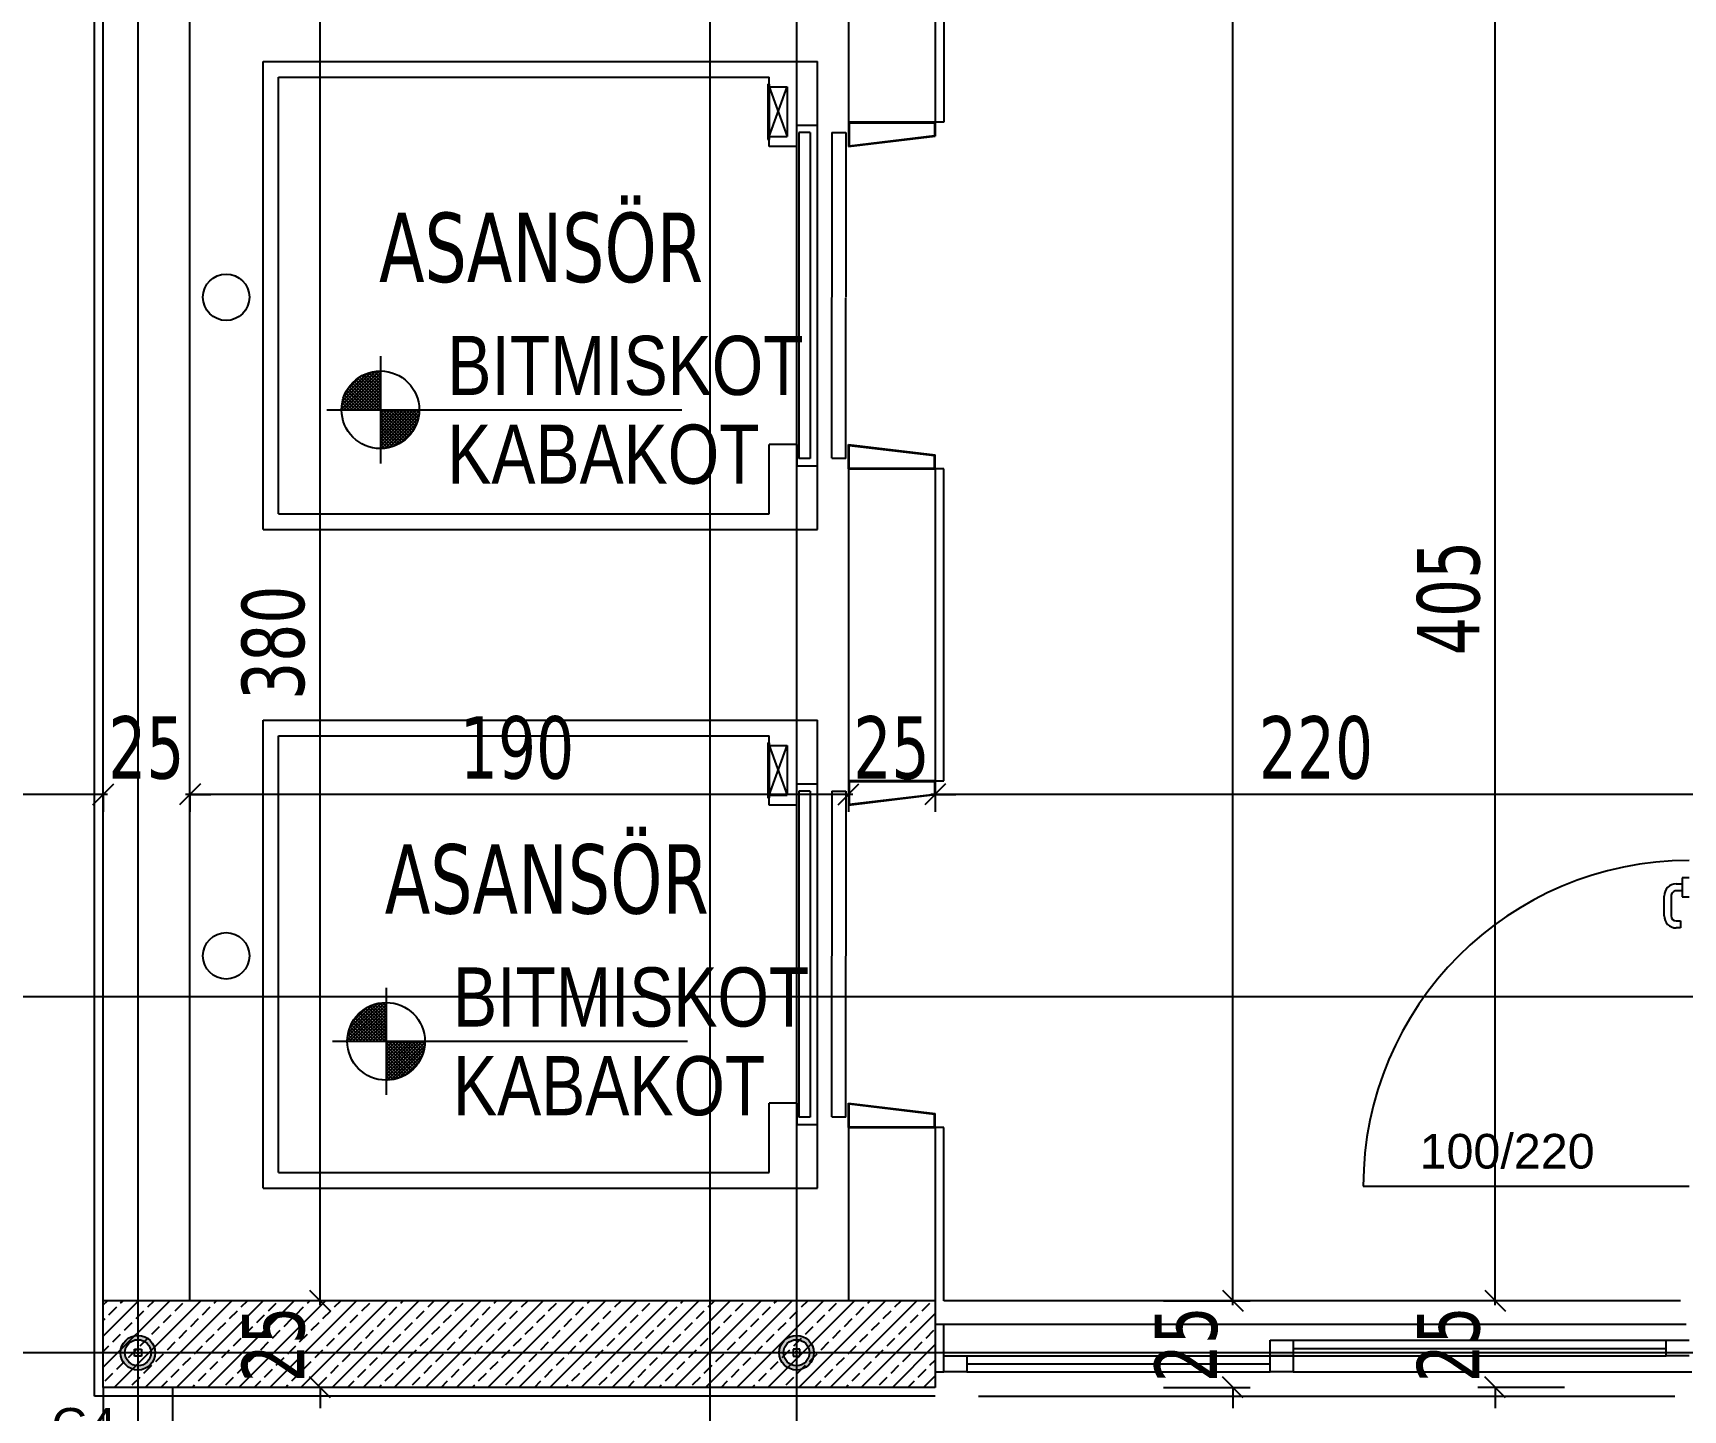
# Model space of a CAD drawing. Header units: millimetres. Extents: x 43168.9 to 43194.6, y -25545.1 to -25543.4.
# Drawn here: x 43171.9588 to 43172.054, y -25544.5522 to -25544.4728 of the extents above; entities that cross this region are included whole.
import ezdxf
from ezdxf.enums import TextEntityAlignment as Align

# ---------------------------------------------------------------- set-up
doc = ezdxf.new("R2010")
doc.units = ezdxf.units.MM
doc.header["$LTSCALE"] = 200
doc.linetypes.add('DASHDOT', pattern=[1, 0.5, -0.25, 0, -0.25])
doc.linetypes.add('DASHDOT2', pattern=[0.5, 0.25, -0.125, 0, -0.125])
for name, color, linetype in [('aks_sgh', 5, 'DASHDOT2'), ('cam_sgh', 1, 'Continuous'), ('dograma_sgh', 43, 'Continuous'), ('duv_sgh', 4, 'Continuous'), ('gor-4_sgh', 17, 'Continuous'), ('kesitcizgisi_sgh', 22, 'Continuous'), ('kolon-b.a_sgh', 6, 'Continuous'), ('merdi_sgh', 3, 'Continuous'), ('olcuic_sgh', 183, 'Continuous'), ('poz_sgh', 12, 'Continuous'), ('siva_sgh', 145, 'Continuous'), ('tarama-betonarme_sgh', 223, 'Continuous'), ('vaziyet-01_sgh', 33, 'Continuous'), ('yazi-merdi_sgh', 9, 'Continuous')]:
    doc.layers.add(name, color=color, linetype=linetype)
doc.styles.add('1-200', font='arial.ttf', dxfattribs={"height": 60})
doc.styles.add('dim', font='VERDANA.TTF', dxfattribs={"width": 0.7})
doc.styles.add('text2', font='arial.ttf')

msp = doc.modelspace()

# ---------------------------------------------------------------- hatches: boundary and pattern name
h = msp.add_hatch(color=256)
edge = h.paths.add_edge_path()
edge.add_arc((43171.964879, -25544.548919), 0.001, 0, 360)
edge = h.paths.add_edge_path(flags=16)
edge.add_arc((43171.964879, -25544.548919), 0.00075, 0, 360)
h = msp.add_hatch(color=256)
edge = h.paths.add_edge_path()
edge.add_arc((43172.002879, -25544.548919), 0.001, 0, 360)
edge = h.paths.add_edge_path(flags=16)
edge.add_arc((43172.002879, -25544.548919), 0.00075, 0, 360)

# ---------------------------------------------------------------- linework, layer by layer
at = {"color": 0}
for p, q in [((43171.978869, -25544.491417), (43171.978869, -25544.497604)), ((43171.975776, -25544.494511), (43171.996256, -25544.494511)), ((43171.979198, -25544.527859), (43171.979198, -25544.534045)), ((43171.976104, -25544.530952), (43171.996584, -25544.530952))]:
    msp.add_line(p, q, dxfattribs=at)
for p, q in [((43171.976634, -25544.494447), (43171.978807, -25544.492274)), ((43171.97665, -25544.494239), (43171.978599, -25544.49229)), ((43171.976696, -25544.494002), (43171.978371, -25544.492327)), ((43171.976762, -25544.494511), (43171.978869, -25544.492403)), ((43171.976774, -25544.493732), (43171.978098, -25544.492408)), ((43171.976948, -25544.493366), (43171.977724, -25544.492591)), ((43171.976953, -25544.494511), (43171.978869, -25544.492595)), ((43171.978869, -25544.493818), (43171.977674, -25544.492623)), ((43171.978869, -25544.493626), (43171.977791, -25544.492548)), ((43171.978869, -25544.493435), (43171.977922, -25544.492488)), ((43171.978869, -25544.493243), (43171.978054, -25544.492428)), ((43171.978869, -25544.493052), (43171.978196, -25544.492378)), ((43171.978869, -25544.49286), (43171.978344, -25544.492335)), ((43171.978869, -25544.492669), (43171.978505, -25544.492305)), ((43171.978869, -25544.492477), (43171.978672, -25544.49228)), ((43171.978869, -25544.492285), (43171.978855, -25544.492271)), ((43171.977837, -25544.494511), (43171.97686, -25544.493533)), ((43171.978029, -25544.494511), (43171.976924, -25544.493406)), ((43171.978221, -25544.494511), (43171.976997, -25544.493287)), ((43171.978412, -25544.494511), (43171.977076, -25544.493174)), ((43171.977145, -25544.494511), (43171.978869, -25544.492786)), ((43171.978604, -25544.494511), (43171.977162, -25544.493069)), ((43171.978795, -25544.494511), (43171.977249, -25544.492965)), ((43171.977336, -25544.494511), (43171.978869, -25544.492978)), ((43171.978869, -25544.494393), (43171.977349, -25544.492873)), ((43171.978869, -25544.494201), (43171.97745, -25544.492782)), ((43171.977528, -25544.494511), (43171.978869, -25544.49317)), ((43171.978869, -25544.49401), (43171.977559, -25544.492699)), ((43171.97772, -25544.494511), (43171.978869, -25544.493361)), ((43171.977911, -25544.494511), (43171.978869, -25544.493553)), ((43171.976688, -25544.494511), (43171.976633, -25544.494456)), ((43171.97688, -25544.494511), (43171.976647, -25544.494278)), ((43171.977071, -25544.494511), (43171.97667, -25544.494109)), ((43171.977263, -25544.494511), (43171.976707, -25544.493955)), ((43171.977454, -25544.494511), (43171.976744, -25544.493801)), ((43171.977646, -25544.494511), (43171.976802, -25544.493667)), ((43171.978103, -25544.494511), (43171.978869, -25544.493744)), ((43171.978294, -25544.494511), (43171.978869, -25544.493936)), ((43171.978486, -25544.494511), (43171.978869, -25544.494127)), ((43171.978677, -25544.494511), (43171.978869, -25544.494319)), ((43171.978869, -25544.494702), (43171.979061, -25544.494511)), ((43171.978869, -25544.494894), (43171.979252, -25544.494511)), ((43171.978869, -25544.495085), (43171.979444, -25544.494511)), ((43171.978869, -25544.495277), (43171.979635, -25544.494511)), ((43171.978869, -25544.495469), (43171.979827, -25544.494511)), ((43171.978869, -25544.49566), (43171.980018, -25544.494511)), ((43171.978869, -25544.495852), (43171.98021, -25544.494511)), ((43171.978869, -25544.496043), (43171.980402, -25544.494511)), ((43171.978869, -25544.496235), (43171.980593, -25544.494511)), ((43171.978869, -25544.496426), (43171.980785, -25544.494511)), ((43171.978869, -25544.496618), (43171.980976, -25544.494511)), ((43171.980507, -25544.496031), (43171.978987, -25544.494511)), ((43171.980598, -25544.49593), (43171.979178, -25544.494511)), ((43171.98068, -25544.495821), (43171.97937, -25544.494511)), ((43171.980756, -25544.495705), (43171.979562, -25544.494511)), ((43171.980832, -25544.495589), (43171.979753, -25544.494511)), ((43171.980892, -25544.495457), (43171.979945, -25544.494511)), ((43171.980952, -25544.495326), (43171.980136, -25544.494511)), ((43171.981001, -25544.495184), (43171.980328, -25544.494511)), ((43171.981045, -25544.495036), (43171.98052, -25544.494511)), ((43171.981075, -25544.494874), (43171.980711, -25544.494511)), ((43171.981099, -25544.494707), (43171.980903, -25544.494511)), ((43171.981108, -25544.494525), (43171.981094, -25544.494511)), ((43171.980415, -25544.49613), (43171.978869, -25544.494584)), ((43171.98031, -25544.496217), (43171.978869, -25544.494776)), ((43171.980206, -25544.496304), (43171.978869, -25544.494967)), ((43171.980092, -25544.496382), (43171.978869, -25544.495159)), ((43171.979974, -25544.496456), (43171.978869, -25544.495351)), ((43171.978933, -25544.496746), (43171.981106, -25544.494573)), ((43171.97914, -25544.49673), (43171.98109, -25544.49478)), ((43171.979378, -25544.496684), (43171.981053, -25544.495009)), ((43171.979648, -25544.496605), (43171.980972, -25544.495282)), ((43171.979847, -25544.49652), (43171.978869, -25544.495542)), ((43171.979713, -25544.496577), (43171.978869, -25544.495734)), ((43171.979579, -25544.496635), (43171.978869, -25544.495925)), ((43171.979425, -25544.496673), (43171.978869, -25544.496117)), ((43171.97927, -25544.49671), (43171.978869, -25544.496309)), ((43171.980014, -25544.496431), (43171.980789, -25544.495656)), ((43171.979102, -25544.496733), (43171.978869, -25544.4965)), ((43171.978924, -25544.496746), (43171.978869, -25544.496692)), ((43171.976963, -25544.530888), (43171.979136, -25544.528715)), ((43171.976978, -25544.530681), (43171.978928, -25544.528731)), ((43171.977025, -25544.530443), (43171.978699, -25544.528768)), ((43171.979198, -25544.529493), (43171.978524, -25544.52882)), ((43171.979198, -25544.529302), (43171.978672, -25544.528776)), ((43171.979198, -25544.52911), (43171.978834, -25544.528746)), ((43171.979198, -25544.528918), (43171.979001, -25544.528722)), ((43171.979198, -25544.528727), (43171.979184, -25544.528713)), ((43171.97709, -25544.530952), (43171.979198, -25544.528845)), ((43171.977103, -25544.530173), (43171.978427, -25544.52885)), ((43171.977277, -25544.529808), (43171.978053, -25544.529032)), ((43171.977282, -25544.530952), (43171.979198, -25544.529036)), ((43171.978549, -25544.530952), (43171.977326, -25544.529729)), ((43171.978741, -25544.530952), (43171.977404, -25544.529616)), ((43171.977474, -25544.530952), (43171.979198, -25544.529228)), ((43171.978933, -25544.530952), (43171.977491, -25544.529511)), ((43171.979124, -25544.530952), (43171.977578, -25544.529406)), ((43171.977665, -25544.530952), (43171.979198, -25544.52942)), ((43171.979198, -25544.530834), (43171.977678, -25544.529314)), ((43171.979198, -25544.530643), (43171.977779, -25544.529224)), ((43171.977857, -25544.530952), (43171.979198, -25544.529611)), ((43171.979198, -25544.530451), (43171.977888, -25544.529141)), ((43171.979198, -25544.53026), (43171.978003, -25544.529065)), ((43171.979198, -25544.530068), (43171.978119, -25544.52899)), ((43171.979198, -25544.529876), (43171.978251, -25544.52893)), ((43171.979198, -25544.529685), (43171.978383, -25544.52887)), ((43171.977208, -25544.530952), (43171.976976, -25544.530719)), ((43171.9774, -25544.530952), (43171.976999, -25544.530551)), ((43171.977591, -25544.530952), (43171.977036, -25544.530397)), ((43171.977783, -25544.530952), (43171.977073, -25544.530242)), ((43171.977975, -25544.530952), (43171.977131, -25544.530108)), ((43171.978166, -25544.530952), (43171.977189, -25544.529975)), ((43171.978358, -25544.530952), (43171.977253, -25544.529847)), ((43171.978048, -25544.530952), (43171.979198, -25544.529803)), ((43171.97824, -25544.530952), (43171.979198, -25544.529994)), ((43171.978431, -25544.530952), (43171.979198, -25544.530186)), ((43171.978623, -25544.530952), (43171.979198, -25544.530377)), ((43171.978815, -25544.530952), (43171.979198, -25544.530569)), ((43171.977017, -25544.530952), (43171.976962, -25544.530897)), ((43171.979006, -25544.530952), (43171.979198, -25544.530761)), ((43171.979198, -25544.531144), (43171.979389, -25544.530952)), ((43171.979198, -25544.531335), (43171.979581, -25544.530952)), ((43171.979198, -25544.531527), (43171.979773, -25544.530952)), ((43171.979198, -25544.531718), (43171.979964, -25544.530952)), ((43171.979198, -25544.53191), (43171.980156, -25544.530952)), ((43171.979198, -25544.532102), (43171.980347, -25544.530952)), ((43171.979198, -25544.532293), (43171.980539, -25544.530952)), ((43171.979198, -25544.532485), (43171.98073, -25544.530952)), ((43171.979198, -25544.532676), (43171.980922, -25544.530952)), ((43171.979198, -25544.532868), (43171.981114, -25544.530952)), ((43171.979198, -25544.53306), (43171.981305, -25544.530952)), ((43171.980744, -25544.532572), (43171.979198, -25544.531026)), ((43171.980639, -25544.532659), (43171.979198, -25544.531217)), ((43171.980534, -25544.532746), (43171.979198, -25544.531409)), ((43171.980421, -25544.532824), (43171.979198, -25544.531601)), ((43171.979262, -25544.533187), (43171.981435, -25544.531014)), ((43171.980836, -25544.532472), (43171.979316, -25544.530952)), ((43171.979469, -25544.533171), (43171.981419, -25544.531222)), ((43171.980926, -25544.532371), (43171.979507, -25544.530952)), ((43171.981009, -25544.532262), (43171.979699, -25544.530952)), ((43171.979707, -25544.533125), (43171.981382, -25544.53145)), ((43171.981085, -25544.532147), (43171.97989, -25544.530952)), ((43171.98116, -25544.532031), (43171.980082, -25544.530952)), ((43171.98122, -25544.531899), (43171.980274, -25544.530952)), ((43171.98128, -25544.531767), (43171.980465, -25544.530952)), ((43171.98133, -25544.531626), (43171.980657, -25544.530952)), ((43171.981374, -25544.531478), (43171.980848, -25544.530952)), ((43171.981403, -25544.531316), (43171.98104, -25544.530952)), ((43171.981428, -25544.531149), (43171.981231, -25544.530952)), ((43171.981437, -25544.530966), (43171.981423, -25544.530952)), ((43171.980303, -25544.532897), (43171.979198, -25544.531792)), ((43171.980175, -25544.532961), (43171.979198, -25544.531984)), ((43171.980041, -25544.533019), (43171.979198, -25544.532175)), ((43171.979908, -25544.533077), (43171.979198, -25544.532367)), ((43171.979753, -25544.533114), (43171.979198, -25544.532558)), ((43171.979977, -25544.533047), (43171.9813, -25544.531723)), ((43171.980342, -25544.532873), (43171.981118, -25544.532097)), ((43171.979599, -25544.533151), (43171.979198, -25544.53275)), ((43171.979431, -25544.533174), (43171.979198, -25544.532942)), ((43171.979253, -25544.533188), (43171.979198, -25544.533133))]:
    msp.add_line(p, q)
at = {"color": 0, "linetype": 'ByBlock', "lineweight": -2}
for p, q in [((43171.962279, -25544.517303), (43171.963479, -25544.516103)), ((43171.962279, -25544.517303), (43171.963479, -25544.516103)), ((43171.968479, -25544.516103), (43171.967279, -25544.517303)), ((43171.968479, -25544.516103), (43171.967279, -25544.517303)), ((43172.005279, -25544.517303), (43172.006479, -25544.516103)), ((43172.005279, -25544.517303), (43172.006479, -25544.516103)), ((43172.011479, -25544.516103), (43172.010279, -25544.517303)), ((43172.011479, -25544.516103), (43172.010279, -25544.517303)), ((43171.974787, -25544.545319), (43171.975987, -25544.546519)), ((43171.974787, -25544.545319), (43171.975987, -25544.546519)), ((43172.027449, -25544.545319), (43172.028649, -25544.546519)), ((43172.027449, -25544.545319), (43172.028649, -25544.546519)), ((43172.042591, -25544.545319), (43172.043791, -25544.546519)), ((43172.042591, -25544.545319), (43172.043791, -25544.546519)), ((43171.964679, -25544.549119), (43171.964679, -25544.548719)), ((43171.964679, -25544.548719), (43171.965079, -25544.548719)), ((43171.965079, -25544.548719), (43171.965079, -25544.549119)), ((43172.003079, -25544.548719), (43172.002679, -25544.548719)), ((43172.002679, -25544.548719), (43172.002679, -25544.549119)), ((43172.003079, -25544.549119), (43172.003079, -25544.548719)), ((43171.965079, -25544.549119), (43171.964679, -25544.549119)), ((43171.964808, -25544.548849), (43171.96495, -25544.54899)), ((43171.964808, -25544.54899), (43171.96495, -25544.548849)), ((43172.002679, -25544.549119), (43172.003079, -25544.549119)), ((43172.00295, -25544.548849), (43172.002808, -25544.54899)), ((43172.00295, -25544.54899), (43172.002808, -25544.548849)), ((43171.975987, -25544.551519), (43171.974787, -25544.550319)), ((43172.028649, -25544.551519), (43172.027449, -25544.550319)), ((43172.043791, -25544.551519), (43172.042591, -25544.550319))]:
    msp.add_line(p, q, dxfattribs=at)
at = {"color": 0}
for centre in [(43171.978869, -25544.494511), (43171.979198, -25544.530952)]:
    msp.add_circle(centre, 0.00224, dxfattribs=at)
at = {"color": 0, "linetype": 'Continuous', "lineweight": -2}
for centre, radius in [((43171.964879, -25544.548919), 0.001), ((43171.964879, -25544.548919), 0.00075), ((43172.002879, -25544.548919), 0.001), ((43172.002879, -25544.548919), 0.00075)]:
    msp.add_circle(centre, radius, dxfattribs=at)
at = {"layer": 'aks_sgh'}
for p, q in [((43171.964879, -25543.740919), (43171.964879, -25544.609919)), ((43171.997879, -25543.740919), (43171.997879, -25544.609919)), ((43172.002879, -25543.740919), (43172.002879, -25544.609919)), ((43172.26688, -25544.548919), (43171.464878, -25544.548919))]:
    msp.add_line(p, q, dxfattribs=at)
at = {"layer": 'cam_sgh'}
for p, q in [((43172.031545, -25544.548684), (43172.05306, -25544.548684)), ((43172.0127, -25544.549559), (43172.030215, -25544.549559))]:
    msp.add_line(p, q, dxfattribs=at)
at = {"layer": 'dograma_sgh'}
for p, q in [((43172.053639, -25544.521869), (43172.053979, -25544.521869)), ((43172.054379, -25544.521519), (43172.053979, -25544.521519)), ((43172.053979, -25544.521519), (43172.053979, -25544.522619)), ((43172.052939, -25544.523709), (43172.052939, -25544.522569)), ((43172.053339, -25544.522569), (43172.053339, -25544.523709)), ((43172.053979, -25544.522269), (43172.053639, -25544.522269)), ((43172.053979, -25544.522619), (43172.054379, -25544.522619)), ((43172.053639, -25544.524009), (43172.053879, -25544.524009)), ((43172.053879, -25544.524009), (43172.053879, -25544.524409)), ((43172.053879, -25544.524409), (43172.053639, -25544.524409)), ((43172.01137, -25544.547284), (43172.01088, -25544.547284)), ((43172.01088, -25544.547284), (43172.01088, -25544.550014)), ((43172.01137, -25544.550014), (43172.01137, -25544.547284)), ((43172.030215, -25544.548194), (43172.031545, -25544.548194)), ((43172.030215, -25544.549104), (43172.030215, -25544.548194)), ((43172.031545, -25544.548194), (43172.031545, -25544.549104)), ((43172.05306, -25544.548194), (43172.05439, -25544.548194)), ((43172.05306, -25544.549104), (43172.05306, -25544.548194)), ((43172.01137, -25544.549104), (43172.0127, -25544.549104)), ((43172.01137, -25544.550014), (43172.01137, -25544.549104)), ((43172.0127, -25544.549104), (43172.0127, -25544.550014)), ((43172.031545, -25544.549104), (43172.030215, -25544.549104)), ((43172.030215, -25544.549104), (43172.031545, -25544.549104)), ((43172.030215, -25544.550014), (43172.030215, -25544.549104)), ((43172.031545, -25544.549104), (43172.031545, -25544.550014)), ((43172.05439, -25544.549104), (43172.05306, -25544.549104)), ((43172.01088, -25544.550014), (43172.01137, -25544.550014)), ((43172.0127, -25544.550014), (43172.01137, -25544.550014)), ((43172.031545, -25544.550014), (43172.030215, -25544.550014))]:
    msp.add_line(p, q, dxfattribs=at)
at = {"layer": 'dograma_sgh', "color": 145}
msp.add_line((43172.035579, -25544.539319), (43172.054379, -25544.539319), dxfattribs=at)
msp.add_arc((43172.054379, -25544.539319), 0.0188, 90, 180, dxfattribs=at)
at = {"layer": 'dograma_sgh'}
for centre, radius, start, end in [((43172.053639, -25544.522569), 0.0007, 90.00001, 180.00001), ((43172.053639, -25544.522569), 0.0003, 90.00001, 180.00001), ((43172.053639, -25544.523709), 0.0007, 180.00001, 270.00001), ((43172.053639, -25544.523709), 0.0003, 180.00001, 270.00001)]:
    msp.add_arc(centre, radius, start, end, dxfattribs=at)
at = {"layer": 'duv_sgh'}
for p, q in [((43171.962879, -25544.545919), (43171.962879, -25544.469919)), ((43171.967879, -25544.545919), (43171.967879, -25544.469919)), ((43172.005879, -25544.469919), (43172.005879, -25544.477919)), ((43172.010879, -25544.469919), (43172.010879, -25544.477919)), ((43172.010879, -25544.477919), (43172.005879, -25544.477919)), ((43172.010879, -25544.497919), (43172.005879, -25544.497919)), ((43172.005879, -25544.497919), (43172.005879, -25544.515919)), ((43172.010879, -25544.497919), (43172.010879, -25544.515919)), ((43172.010879, -25544.515919), (43172.005879, -25544.515919)), ((43172.005879, -25544.535919), (43172.005879, -25544.545919)), ((43172.010879, -25544.535919), (43172.005879, -25544.535919)), ((43172.010879, -25544.535919), (43172.010879, -25544.545919)), ((43172.01088, -25544.545919), (43172.01088, -25544.550919))]:
    msp.add_line(p, q, dxfattribs=at)
at = {"layer": 'gor-4_sgh'}
for p, q in [((43172.05388, -25544.545919), (43172.01137, -25544.545919)), ((43172.054215, -25544.547284), (43172.01137, -25544.547284)), ((43172.031545, -25544.548194), (43172.05306, -25544.548194)), ((43172.0127, -25544.549104), (43172.030215, -25544.549104)), ((43172.031545, -25544.549104), (43172.05306, -25544.549104)), ((43172.0127, -25544.550014), (43172.030215, -25544.550014)), ((43172.031545, -25544.550014), (43172.05453, -25544.550014)), ((43172.01337, -25544.551419), (43172.053553, -25544.551419))]:
    msp.add_line(p, q, dxfattribs=at)
at = {"layer": 'kesitcizgisi_sgh', "linetype": 'DASHDOT'}
msp.add_line((43171.509626, -25544.528371), (43172.222132, -25544.528371), dxfattribs=at)
at = {"layer": 'kolon-b.a_sgh'}
for p, q in [((43172.010879, -25544.545919), (43171.962879, -25544.545919)), ((43171.962879, -25544.550919), (43171.962879, -25544.545919)), ((43172.010879, -25544.545919), (43172.010879, -25544.550919)), ((43172.010879, -25544.550919), (43171.962879, -25544.550919))]:
    msp.add_line(p, q, dxfattribs=at)
at = {"layer": 'merdi_sgh'}
for p, q in [((43171.972097, -25544.501419), (43171.972097, -25544.474419)), ((43171.972097, -25544.474419), (43172.004097, -25544.474419)), ((43171.972097, -25544.501419), (43171.972097, -25544.474419)), ((43171.972097, -25544.474419), (43172.004097, -25544.474419)), ((43172.004097, -25544.501419), (43172.004097, -25544.474419)), ((43171.972997, -25544.500519), (43171.972997, -25544.475319)), ((43171.972997, -25544.475319), (43172.001297, -25544.475319)), ((43171.972997, -25544.500519), (43171.972997, -25544.475319)), ((43171.972997, -25544.475319), (43172.001297, -25544.475319)), ((43172.001297, -25544.479319), (43172.001297, -25544.475319)), ((43172.001217, -25544.475719), (43172.001297, -25544.475719)), ((43172.001217, -25544.475719), (43172.001217, -25544.478911)), ((43172.001217, -25544.475719), (43172.001297, -25544.475719)), ((43172.001297, -25544.475719), (43172.001297, -25544.478911)), ((43172.001297, -25544.475879), (43172.002337, -25544.475879)), ((43172.001297, -25544.475879), (43172.002337, -25544.478751)), ((43172.001297, -25544.478751), (43172.002337, -25544.475879)), ((43172.001297, -25544.475879), (43172.002337, -25544.475879)), ((43172.002337, -25544.475879), (43172.002337, -25544.478751)), ((43172.002897, -25544.479319), (43172.002897, -25544.478093)), ((43172.002897, -25544.478093), (43172.004097, -25544.478093)), ((43172.010879, -25544.477919), (43172.005879, -25544.477919)), ((43172.005879, -25544.477919), (43172.010879, -25544.477919)), ((43172.005879, -25544.477919), (43172.005879, -25544.477919)), ((43172.005879, -25544.477919), (43172.005879, -25544.479319)), ((43172.005919, -25544.477959), (43172.010839, -25544.477959)), ((43172.005919, -25544.477959), (43172.005919, -25544.479275)), ((43172.006282, -25544.477919), (43172.006282, -25544.477959)), ((43172.010839, -25544.477959), (43172.010839, -25544.478684)), ((43172.010879, -25544.477919), (43172.010879, -25544.478719)), ((43172.001217, -25544.478911), (43172.001297, -25544.478911)), ((43172.001297, -25544.478751), (43172.002337, -25544.478751)), ((43172.003017, -25544.478519), (43172.003017, -25544.488011)), ((43172.003657, -25544.478519), (43172.003017, -25544.478519)), ((43172.003657, -25544.478519), (43172.003657, -25544.488011)), ((43172.004919, -25544.478511), (43172.004919, -25544.488019)), ((43172.004919, -25544.478511), (43172.005719, -25544.478511)), ((43172.005719, -25544.478511), (43172.005719, -25544.488019)), ((43172.005879, -25544.479319), (43172.010879, -25544.478719)), ((43172.005919, -25544.479275), (43172.010839, -25544.478684)), ((43172.002897, -25544.479319), (43172.001297, -25544.479319)), ((43172.003017, -25544.488027), (43172.003017, -25544.497319)), ((43172.003657, -25544.488027), (43172.003657, -25544.497319)), ((43172.004919, -25544.497311), (43172.004919, -25544.488035)), ((43172.005719, -25544.497319), (43172.005719, -25544.488043)), ((43172.001297, -25544.500519), (43172.001297, -25544.496519)), ((43172.002897, -25544.496519), (43172.001297, -25544.496519)), ((43172.002897, -25544.496519), (43172.002897, -25544.497746)), ((43172.003657, -25544.497319), (43172.003017, -25544.497319)), ((43172.004919, -25544.497311), (43172.005719, -25544.497311)), ((43172.005879, -25544.496519), (43172.010879, -25544.497119)), ((43172.005879, -25544.497919), (43172.005879, -25544.496519)), ((43172.005919, -25544.496564), (43172.010839, -25544.497155)), ((43172.005919, -25544.497879), (43172.005919, -25544.496564)), ((43172.010839, -25544.497879), (43172.010839, -25544.497155)), ((43172.010879, -25544.497919), (43172.010879, -25544.497119)), ((43172.002897, -25544.497746), (43172.004097, -25544.497746)), ((43172.010879, -25544.497919), (43172.005879, -25544.497919)), ((43172.005879, -25544.497919), (43172.010879, -25544.497919)), ((43172.005879, -25544.497919), (43172.006879, -25544.497919)), ((43172.005919, -25544.497879), (43172.010839, -25544.497879)), ((43172.006282, -25544.497919), (43172.006282, -25544.497879)), ((43171.972997, -25544.500519), (43172.001297, -25544.500519)), ((43171.972997, -25544.500519), (43172.001297, -25544.500519)), ((43171.972097, -25544.501419), (43172.004097, -25544.501419)), ((43171.972097, -25544.501419), (43172.004097, -25544.501419)), ((43171.972097, -25544.539419), (43171.972097, -25544.512419)), ((43171.972097, -25544.512419), (43172.004097, -25544.512419)), ((43171.972097, -25544.539419), (43171.972097, -25544.512419)), ((43171.972097, -25544.512419), (43172.004097, -25544.512419)), ((43172.004097, -25544.539419), (43172.004097, -25544.512419)), ((43171.972997, -25544.538519), (43171.972997, -25544.513319)), ((43171.972997, -25544.513319), (43172.001297, -25544.513319)), ((43171.972997, -25544.538519), (43171.972997, -25544.513319)), ((43171.972997, -25544.513319), (43172.001297, -25544.513319)), ((43172.001297, -25544.517319), (43172.001297, -25544.513319)), ((43172.001217, -25544.513719), (43172.001297, -25544.513719)), ((43172.001217, -25544.513719), (43172.001217, -25544.516911)), ((43172.001217, -25544.513719), (43172.001297, -25544.513719)), ((43172.001297, -25544.513719), (43172.001297, -25544.516911)), ((43172.001297, -25544.513879), (43172.002337, -25544.513879)), ((43172.001297, -25544.513879), (43172.002337, -25544.516751)), ((43172.001297, -25544.516751), (43172.002337, -25544.513879)), ((43172.001297, -25544.513879), (43172.002337, -25544.513879)), ((43172.002337, -25544.513879), (43172.002337, -25544.516751)), ((43172.002897, -25544.517319), (43172.002897, -25544.516093)), ((43172.002897, -25544.516093), (43172.004097, -25544.516093)), ((43172.010879, -25544.515919), (43172.005879, -25544.515919)), ((43172.005879, -25544.515919), (43172.010879, -25544.515919)), ((43172.005879, -25544.515919), (43172.005879, -25544.515919)), ((43172.005879, -25544.515919), (43172.005879, -25544.517319)), ((43172.005919, -25544.515959), (43172.010839, -25544.515959)), ((43172.005919, -25544.515959), (43172.005919, -25544.517275)), ((43172.006282, -25544.515919), (43172.006282, -25544.515959)), ((43172.010839, -25544.515959), (43172.010839, -25544.516684)), ((43172.010879, -25544.515919), (43172.010879, -25544.516719)), ((43172.001217, -25544.516911), (43172.001297, -25544.516911)), ((43172.001297, -25544.516751), (43172.002337, -25544.516751)), ((43172.002897, -25544.517319), (43172.001297, -25544.517319)), ((43172.003017, -25544.516519), (43172.003017, -25544.526011)), ((43172.003657, -25544.516519), (43172.003017, -25544.516519)), ((43172.003657, -25544.516519), (43172.003657, -25544.526011)), ((43172.004919, -25544.516511), (43172.004919, -25544.526019)), ((43172.004919, -25544.516511), (43172.005719, -25544.516511)), ((43172.005719, -25544.516511), (43172.005719, -25544.526019)), ((43172.005879, -25544.517319), (43172.010879, -25544.516719)), ((43172.005919, -25544.517275), (43172.010839, -25544.516684)), ((43172.003017, -25544.526027), (43172.003017, -25544.535319)), ((43172.003657, -25544.526027), (43172.003657, -25544.535319)), ((43172.004919, -25544.535311), (43172.004919, -25544.526035)), ((43172.005719, -25544.535319), (43172.005719, -25544.526043)), ((43172.001297, -25544.538519), (43172.001297, -25544.534519)), ((43172.002897, -25544.534519), (43172.001297, -25544.534519)), ((43172.002897, -25544.534519), (43172.002897, -25544.535746)), ((43172.005879, -25544.534519), (43172.010879, -25544.535119)), ((43172.005879, -25544.535919), (43172.005879, -25544.534519)), ((43172.003657, -25544.535319), (43172.003017, -25544.535319)), ((43172.004919, -25544.535311), (43172.005719, -25544.535311)), ((43172.005919, -25544.534564), (43172.010839, -25544.535155)), ((43172.005919, -25544.535879), (43172.005919, -25544.534564)), ((43172.010839, -25544.535879), (43172.010839, -25544.535155)), ((43172.010879, -25544.535919), (43172.010879, -25544.535119)), ((43172.002897, -25544.535746), (43172.004097, -25544.535746)), ((43172.010879, -25544.535919), (43172.005879, -25544.535919)), ((43172.005879, -25544.535919), (43172.010879, -25544.535919)), ((43172.005879, -25544.535919), (43172.006879, -25544.535919)), ((43172.005919, -25544.535879), (43172.010839, -25544.535879)), ((43172.006282, -25544.535919), (43172.006282, -25544.535879)), ((43171.972997, -25544.538519), (43172.001297, -25544.538519)), ((43171.972997, -25544.538519), (43172.001297, -25544.538519)), ((43171.972097, -25544.539419), (43172.004097, -25544.539419)), ((43171.972097, -25544.539419), (43172.004097, -25544.539419))]:
    msp.add_line(p, q, dxfattribs=at)
for centre in [(43171.96997, -25544.488019), (43171.96997, -25544.488019), (43171.96997, -25544.526019), (43171.96997, -25544.526019)]:
    msp.add_ellipse(centre, major_axis=(0.000947, 0.000947), ratio=1, start_param=2.356194490191484, end_param=8.63937979737107, dxfattribs=at)
at = {"layer": 'olcuic_sgh'}
for p, q in [((43172.028049, -25544.546169), (43172.028049, -25543.839669)), ((43172.043191, -25544.546169), (43172.043191, -25544.464669)), ((43171.975387, -25544.546169), (43171.975387, -25544.469669)), ((43171.963129, -25544.516703), (43171.768629, -25544.516703)), ((43171.962879, -25544.516703), (43171.961679, -25544.516703)), ((43171.962879, -25544.516703), (43171.962879, -25544.517703)), ((43171.962879, -25544.516703), (43171.962879, -25544.517703)), ((43172.006129, -25544.516703), (43171.967629, -25544.516703)), ((43171.967879, -25544.516703), (43171.967879, -25544.517703)), ((43171.967879, -25544.516703), (43171.969079, -25544.516703)), ((43171.967879, -25544.516703), (43171.967879, -25544.517703)), ((43172.005879, -25544.516703), (43172.004679, -25544.516703)), ((43172.005879, -25544.516703), (43172.005879, -25544.517703)), ((43172.005879, -25544.516703), (43172.005879, -25544.517703)), ((43172.055129, -25544.516703), (43172.010629, -25544.516703)), ((43172.010879, -25544.516703), (43172.010879, -25544.517703)), ((43172.010879, -25544.516703), (43172.012079, -25544.516703)), ((43172.010879, -25544.516703), (43172.010879, -25544.517703)), ((43172.054879, -25544.516703), (43172.053679, -25544.516703)), ((43171.975387, -25544.545919), (43171.975387, -25544.544719)), ((43172.028049, -25544.545919), (43172.028049, -25544.544719)), ((43172.043191, -25544.545919), (43172.043191, -25544.544719)), ((43171.979387, -25544.545919), (43171.974387, -25544.545919)), ((43171.979387, -25544.545919), (43171.974387, -25544.545919)), ((43172.024049, -25544.545919), (43172.029049, -25544.545919)), ((43172.024049, -25544.545919), (43172.029049, -25544.545919)), ((43172.047191, -25544.545919), (43172.042191, -25544.545919)), ((43172.047191, -25544.545919), (43172.042191, -25544.545919)), ((43171.979387, -25544.550919), (43171.974387, -25544.550919)), ((43171.975387, -25544.550919), (43171.975387, -25544.552119)), ((43172.024049, -25544.550919), (43172.029049, -25544.550919)), ((43172.028049, -25544.550919), (43172.028049, -25544.552119)), ((43172.047191, -25544.550919), (43172.042191, -25544.550919)), ((43172.043191, -25544.550919), (43172.043191, -25544.552119))]:
    msp.add_line(p, q, dxfattribs=at)
at = {"layer": 'siva_sgh'}
for p, q in [((43172.010879, -25544.464919), (43172.010879, -25544.477919)), ((43172.011379, -25544.464419), (43172.011379, -25544.477919)), ((43171.962379, -25544.551419), (43171.962379, -25544.469919)), ((43172.011379, -25544.477919), (43172.010879, -25544.477919)), ((43172.011379, -25544.497919), (43172.010879, -25544.497919)), ((43172.011379, -25544.515919), (43172.011379, -25544.497919)), ((43172.010879, -25544.515919), (43172.011379, -25544.515919)), ((43172.011379, -25544.535919), (43172.010879, -25544.535919)), ((43172.011379, -25544.545919), (43172.011379, -25544.535919)), ((43172.010879, -25544.551419), (43171.962379, -25544.551419))]:
    msp.add_line(p, q, dxfattribs=at)
at = {"layer": 'tarama-betonarme_sgh'}
for p, q in [((43171.962879, -25544.54616), (43171.96312, -25544.545919)), ((43171.962879, -25544.547956), (43171.964916, -25544.545919)), ((43171.962879, -25544.549752), (43171.966712, -25544.545919)), ((43171.963508, -25544.550919), (43171.968508, -25544.545919)), ((43171.963881, -25544.546056), (43171.964018, -25544.545919)), ((43171.965304, -25544.550919), (43171.970304, -25544.545919)), ((43171.965453, -25544.546281), (43171.965814, -25544.545919)), ((43171.9671, -25544.550919), (43171.9721, -25544.545919)), ((43171.968896, -25544.550919), (43171.973896, -25544.545919)), ((43171.969269, -25544.546056), (43171.969406, -25544.545919)), ((43171.970692, -25544.550919), (43171.975692, -25544.545919)), ((43171.970841, -25544.546281), (43171.971202, -25544.545919)), ((43171.972488, -25544.550919), (43171.977488, -25544.545919)), ((43171.974284, -25544.550919), (43171.979284, -25544.545919)), ((43171.974657, -25544.546056), (43171.974794, -25544.545919)), ((43171.97608, -25544.550919), (43171.98108, -25544.545919)), ((43171.976229, -25544.546281), (43171.97659, -25544.545919)), ((43171.977876, -25544.550919), (43171.982876, -25544.545919)), ((43171.979672, -25544.550919), (43171.984672, -25544.545919)), ((43171.980046, -25544.546056), (43171.980182, -25544.545919)), ((43171.981469, -25544.550919), (43171.986469, -25544.545919)), ((43171.981617, -25544.546281), (43171.981978, -25544.545919)), ((43171.983265, -25544.550919), (43171.988265, -25544.545919)), ((43171.985061, -25544.550919), (43171.990061, -25544.545919)), ((43171.985434, -25544.546056), (43171.985571, -25544.545919)), ((43171.986857, -25544.550919), (43171.991857, -25544.545919)), ((43171.987005, -25544.546281), (43171.987367, -25544.545919)), ((43171.988653, -25544.550919), (43171.993653, -25544.545919)), ((43171.990449, -25544.550919), (43171.995449, -25544.545919)), ((43171.990822, -25544.546056), (43171.990959, -25544.545919)), ((43171.992245, -25544.550919), (43171.997245, -25544.545919)), ((43171.992393, -25544.546281), (43171.992755, -25544.545919)), ((43171.994041, -25544.550919), (43171.999041, -25544.545919)), ((43171.995837, -25544.550919), (43172.000837, -25544.545919)), ((43171.99621, -25544.546056), (43171.996347, -25544.545919)), ((43171.997633, -25544.550919), (43172.002633, -25544.545919)), ((43171.997782, -25544.546281), (43171.998143, -25544.545919)), ((43171.999429, -25544.550919), (43172.004429, -25544.545919)), ((43172.001225, -25544.550919), (43172.006225, -25544.545919)), ((43172.001598, -25544.546056), (43172.001735, -25544.545919)), ((43172.003021, -25544.550919), (43172.008021, -25544.545919)), ((43172.00317, -25544.546281), (43172.003531, -25544.545919)), ((43172.004817, -25544.550919), (43172.009817, -25544.545919)), ((43172.006986, -25544.546056), (43172.007123, -25544.545919)), ((43172.008558, -25544.546281), (43172.008919, -25544.545919)), ((43171.963208, -25544.54673), (43171.963657, -25544.546281)), ((43171.964779, -25544.546954), (43171.965228, -25544.546505)), ((43171.966351, -25544.547179), (43171.9668, -25544.54673)), ((43171.967024, -25544.546505), (43171.967473, -25544.546056)), ((43171.968596, -25544.54673), (43171.969045, -25544.546281)), ((43171.970167, -25544.546954), (43171.970616, -25544.546505)), ((43171.971739, -25544.547179), (43171.972188, -25544.54673)), ((43171.972412, -25544.546505), (43171.972861, -25544.546056)), ((43171.973984, -25544.54673), (43171.974433, -25544.546281)), ((43171.975555, -25544.546954), (43171.976004, -25544.546505)), ((43171.977127, -25544.547179), (43171.977576, -25544.54673)), ((43171.977801, -25544.546505), (43171.97825, -25544.546056)), ((43171.979372, -25544.54673), (43171.979821, -25544.546281)), ((43171.980944, -25544.546954), (43171.981393, -25544.546505)), ((43171.982515, -25544.547179), (43171.982964, -25544.54673)), ((43171.983189, -25544.546505), (43171.983638, -25544.546056)), ((43171.98476, -25544.54673), (43171.985209, -25544.546281)), ((43171.986332, -25544.546954), (43171.986781, -25544.546505)), ((43171.987903, -25544.547179), (43171.988352, -25544.54673)), ((43171.988577, -25544.546505), (43171.989026, -25544.546056)), ((43171.990148, -25544.54673), (43171.990597, -25544.546281)), ((43171.99172, -25544.546954), (43171.992169, -25544.546505)), ((43171.993291, -25544.547179), (43171.99374, -25544.54673)), ((43171.993965, -25544.546505), (43171.994414, -25544.546056)), ((43171.995537, -25544.54673), (43171.995986, -25544.546281)), ((43171.997108, -25544.546954), (43171.997557, -25544.546505)), ((43171.99868, -25544.547179), (43171.999129, -25544.54673)), ((43171.999353, -25544.546505), (43171.999802, -25544.546056)), ((43172.000925, -25544.54673), (43172.001374, -25544.546281)), ((43172.002496, -25544.546954), (43172.002945, -25544.546505)), ((43172.004068, -25544.547179), (43172.004517, -25544.54673)), ((43172.004741, -25544.546505), (43172.00519, -25544.546056)), ((43172.006313, -25544.54673), (43172.006762, -25544.546281)), ((43172.006613, -25544.550919), (43172.010879, -25544.546654)), ((43172.007884, -25544.546954), (43172.008333, -25544.546505)), ((43172.009456, -25544.547179), (43172.009905, -25544.54673)), ((43172.010129, -25544.546505), (43172.010578, -25544.546056)), ((43171.962879, -25544.547058), (43171.962983, -25544.546954)), ((43171.963432, -25544.548301), (43171.963881, -25544.547852)), ((43171.964106, -25544.547628), (43171.964555, -25544.547179)), ((43171.965677, -25544.547852), (43171.966126, -25544.547403)), ((43171.967249, -25544.548077), (43171.967698, -25544.547628)), ((43171.967922, -25544.547403), (43171.968371, -25544.546954)), ((43171.96882, -25544.548301), (43171.969269, -25544.547852)), ((43171.969494, -25544.547628), (43171.969943, -25544.547179)), ((43171.971065, -25544.547852), (43171.971514, -25544.547403)), ((43171.972637, -25544.548077), (43171.973086, -25544.547628)), ((43171.97331, -25544.547403), (43171.973759, -25544.546954)), ((43171.974208, -25544.548301), (43171.974657, -25544.547852)), ((43171.974882, -25544.547628), (43171.975331, -25544.547179)), ((43171.976453, -25544.547852), (43171.976902, -25544.547403)), ((43171.978025, -25544.548077), (43171.978474, -25544.547628)), ((43171.978699, -25544.547403), (43171.979148, -25544.546954)), ((43171.979597, -25544.548301), (43171.980046, -25544.547852)), ((43171.98027, -25544.547628), (43171.980719, -25544.547179)), ((43171.981842, -25544.547852), (43171.982291, -25544.547403)), ((43171.983413, -25544.548077), (43171.983862, -25544.547628)), ((43171.984087, -25544.547403), (43171.984536, -25544.546954)), ((43171.984985, -25544.548301), (43171.985434, -25544.547852)), ((43171.985658, -25544.547628), (43171.986107, -25544.547179)), ((43171.98723, -25544.547852), (43171.987679, -25544.547403)), ((43171.988801, -25544.548077), (43171.98925, -25544.547628)), ((43171.989475, -25544.547403), (43171.989924, -25544.546954)), ((43171.990373, -25544.548301), (43171.990822, -25544.547852)), ((43171.991046, -25544.547628), (43171.991495, -25544.547179)), ((43171.992618, -25544.547852), (43171.993067, -25544.547403)), ((43171.994189, -25544.548077), (43171.994638, -25544.547628)), ((43171.994863, -25544.547403), (43171.995312, -25544.546954)), ((43171.995761, -25544.548301), (43171.99621, -25544.547852)), ((43171.996435, -25544.547628), (43171.996884, -25544.547179)), ((43171.998006, -25544.547852), (43171.998455, -25544.547403)), ((43171.999578, -25544.548077), (43172.000027, -25544.547628)), ((43172.000251, -25544.547403), (43172.0007, -25544.546954)), ((43172.001149, -25544.548301), (43172.001598, -25544.547852)), ((43172.001823, -25544.547628), (43172.002272, -25544.547179)), ((43172.003394, -25544.547852), (43172.003843, -25544.547403)), ((43172.004966, -25544.548077), (43172.005415, -25544.547628)), ((43172.005639, -25544.547403), (43172.006088, -25544.546954)), ((43172.006537, -25544.548301), (43172.006986, -25544.547852)), ((43172.007211, -25544.547628), (43172.00766, -25544.547179)), ((43172.008782, -25544.547852), (43172.009231, -25544.547403)), ((43172.010354, -25544.548077), (43172.010803, -25544.547628)), ((43171.962879, -25544.548854), (43171.963208, -25544.548526)), ((43171.96433, -25544.549199), (43171.964779, -25544.54875)), ((43171.965004, -25544.548526), (43171.965453, -25544.548077)), ((43171.966575, -25544.54875), (43171.967024, -25544.548301)), ((43171.968147, -25544.548975), (43171.968596, -25544.548526)), ((43171.969718, -25544.549199), (43171.970167, -25544.54875)), ((43171.970392, -25544.548526), (43171.970841, -25544.548077)), ((43171.971963, -25544.54875), (43171.972412, -25544.548301)), ((43171.973535, -25544.548975), (43171.973984, -25544.548526)), ((43171.975106, -25544.549199), (43171.975555, -25544.54875)), ((43171.97578, -25544.548526), (43171.976229, -25544.548077)), ((43171.977351, -25544.54875), (43171.977801, -25544.548301)), ((43171.978923, -25544.548975), (43171.979372, -25544.548526)), ((43171.980495, -25544.549199), (43171.980944, -25544.54875)), ((43171.981168, -25544.548526), (43171.981617, -25544.548077)), ((43171.98274, -25544.54875), (43171.983189, -25544.548301)), ((43171.984311, -25544.548975), (43171.98476, -25544.548526)), ((43171.985883, -25544.549199), (43171.986332, -25544.54875)), ((43171.986556, -25544.548526), (43171.987005, -25544.548077)), ((43171.988128, -25544.54875), (43171.988577, -25544.548301)), ((43171.989699, -25544.548975), (43171.990148, -25544.548526)), ((43171.991271, -25544.549199), (43171.99172, -25544.54875)), ((43171.991944, -25544.548526), (43171.992393, -25544.548077)), ((43171.993516, -25544.54875), (43171.993965, -25544.548301)), ((43171.995087, -25544.548975), (43171.995537, -25544.548526)), ((43171.996659, -25544.549199), (43171.997108, -25544.54875)), ((43171.997333, -25544.548526), (43171.997782, -25544.548077)), ((43171.998904, -25544.54875), (43171.999353, -25544.548301)), ((43172.000476, -25544.548975), (43172.000925, -25544.548526)), ((43172.002047, -25544.549199), (43172.002496, -25544.54875)), ((43172.002721, -25544.548526), (43172.00317, -25544.548077)), ((43172.004292, -25544.54875), (43172.004741, -25544.548301)), ((43172.005864, -25544.548975), (43172.006313, -25544.548526)), ((43172.007435, -25544.549199), (43172.007884, -25544.54875)), ((43172.008109, -25544.548526), (43172.008558, -25544.548077)), ((43172.008409, -25544.550919), (43172.010879, -25544.54845)), ((43172.00968, -25544.54875), (43172.010129, -25544.548301)), ((43171.963657, -25544.549873), (43171.964106, -25544.549424)), ((43171.965228, -25544.550097), (43171.965677, -25544.549648)), ((43171.965902, -25544.549424), (43171.966351, -25544.548975)), ((43171.967473, -25544.549648), (43171.967922, -25544.549199)), ((43171.969045, -25544.549873), (43171.969494, -25544.549424)), ((43171.970616, -25544.550097), (43171.971065, -25544.549648)), ((43171.97129, -25544.549424), (43171.971739, -25544.548975)), ((43171.972861, -25544.549648), (43171.97331, -25544.549199)), ((43171.974433, -25544.549873), (43171.974882, -25544.549424)), ((43171.976004, -25544.550097), (43171.976453, -25544.549648)), ((43171.976678, -25544.549424), (43171.977127, -25544.548975)), ((43171.97825, -25544.549648), (43171.978699, -25544.549199)), ((43171.979821, -25544.549873), (43171.98027, -25544.549424)), ((43171.981393, -25544.550097), (43171.981842, -25544.549648)), ((43171.982066, -25544.549424), (43171.982515, -25544.548975)), ((43171.983638, -25544.549648), (43171.984087, -25544.549199)), ((43171.985209, -25544.549873), (43171.985658, -25544.549424)), ((43171.986781, -25544.550097), (43171.98723, -25544.549648)), ((43171.987454, -25544.549424), (43171.987903, -25544.548975)), ((43171.989026, -25544.549648), (43171.989475, -25544.549199)), ((43171.990597, -25544.549873), (43171.991046, -25544.549424)), ((43171.992169, -25544.550097), (43171.992618, -25544.549648)), ((43171.992842, -25544.549424), (43171.993291, -25544.548975)), ((43171.994414, -25544.549648), (43171.994863, -25544.549199)), ((43171.995986, -25544.549873), (43171.996435, -25544.549424)), ((43171.997557, -25544.550097), (43171.998006, -25544.549648)), ((43171.998231, -25544.549424), (43171.99868, -25544.548975)), ((43171.999802, -25544.549648), (43172.000251, -25544.549199)), ((43172.001374, -25544.549873), (43172.001823, -25544.549424)), ((43172.002945, -25544.550097), (43172.003394, -25544.549648)), ((43172.003619, -25544.549424), (43172.004068, -25544.548975)), ((43172.00519, -25544.549648), (43172.005639, -25544.549199)), ((43172.006762, -25544.549873), (43172.007211, -25544.549424)), ((43172.008333, -25544.550097), (43172.008782, -25544.549648)), ((43172.009007, -25544.549424), (43172.009456, -25544.548975)), ((43172.010578, -25544.549648), (43172.010879, -25544.549348)), ((43171.962983, -25544.550546), (43171.963432, -25544.550097)), ((43171.964555, -25544.550771), (43171.965004, -25544.550322)), ((43171.966202, -25544.550919), (43171.966575, -25544.550546)), ((43171.9668, -25544.550322), (43171.967249, -25544.549873)), ((43171.968371, -25544.550546), (43171.96882, -25544.550097)), ((43171.969943, -25544.550771), (43171.970392, -25544.550322)), ((43171.97159, -25544.550919), (43171.971963, -25544.550546)), ((43171.972188, -25544.550322), (43171.972637, -25544.549873)), ((43171.973759, -25544.550546), (43171.974208, -25544.550097)), ((43171.975331, -25544.550771), (43171.97578, -25544.550322)), ((43171.976978, -25544.550919), (43171.977351, -25544.550546)), ((43171.977576, -25544.550322), (43171.978025, -25544.549873)), ((43171.979148, -25544.550546), (43171.979597, -25544.550097)), ((43171.980719, -25544.550771), (43171.981168, -25544.550322)), ((43171.982367, -25544.550919), (43171.98274, -25544.550546)), ((43171.982964, -25544.550322), (43171.983413, -25544.549873)), ((43171.984536, -25544.550546), (43171.984985, -25544.550097)), ((43171.986107, -25544.550771), (43171.986556, -25544.550322)), ((43171.987755, -25544.550919), (43171.988128, -25544.550546)), ((43171.988352, -25544.550322), (43171.988801, -25544.549873)), ((43171.989924, -25544.550546), (43171.990373, -25544.550097)), ((43171.991495, -25544.550771), (43171.991944, -25544.550322)), ((43171.993143, -25544.550919), (43171.993516, -25544.550546)), ((43171.99374, -25544.550322), (43171.994189, -25544.549873)), ((43171.995312, -25544.550546), (43171.995761, -25544.550097)), ((43171.996884, -25544.550771), (43171.997333, -25544.550322)), ((43171.998531, -25544.550919), (43171.998904, -25544.550546)), ((43171.999129, -25544.550322), (43171.999578, -25544.549873)), ((43172.0007, -25544.550546), (43172.001149, -25544.550097)), ((43172.002272, -25544.550771), (43172.002721, -25544.550322)), ((43172.003919, -25544.550919), (43172.004292, -25544.550546)), ((43172.004517, -25544.550322), (43172.004966, -25544.549873)), ((43172.006088, -25544.550546), (43172.006537, -25544.550097)), ((43172.00766, -25544.550771), (43172.008109, -25544.550322)), ((43172.009307, -25544.550919), (43172.00968, -25544.550546)), ((43172.009905, -25544.550322), (43172.010354, -25544.549873)), ((43172.010205, -25544.550919), (43172.010879, -25544.550246)), ((43171.967998, -25544.550919), (43171.968147, -25544.550771)), ((43171.973386, -25544.550919), (43171.973535, -25544.550771)), ((43171.978774, -25544.550919), (43171.978923, -25544.550771)), ((43171.984163, -25544.550919), (43171.984311, -25544.550771)), ((43171.989551, -25544.550919), (43171.989699, -25544.550771)), ((43171.994939, -25544.550919), (43171.995087, -25544.550771)), ((43172.000327, -25544.550919), (43172.000476, -25544.550771)), ((43172.005715, -25544.550919), (43172.005864, -25544.550771))]:
    msp.add_line(p, q, dxfattribs=at)
at = {"layer": 'vaziyet-01_sgh'}
for p, q in [((43171.962879, -25544.550919), (43171.962879, -25544.845019)), ((43171.966879, -25544.550919), (43171.966879, -25544.845019))]:
    msp.add_line(p, q, dxfattribs=at)

# ---------------------------------------------------------------- texts
at = {"color": 0, "style": 'text2', "width": 0.8}
for tag, p, s in [('BITMISKOT', (43171.98273, -25544.493657), '+0,10'), ('KABAKOT', (43171.98273, -25544.498777), '±0,00'), ('BITMISKOT', (43171.983059, -25544.530099), '+0,10'), ('KABAKOT', (43171.983059, -25544.535219), '±0,00')]:
    msp.add_attdef(tag, p, s, height=0.0034133, dxfattribs=at)
at = {"layer": 'aks_sgh', "style": '1-200'}
msp.add_text('G4', height=0.002, rotation=359.99999, dxfattribs=at).set_placement((43171.959891, -25544.55411))
at = {"layer": 'olcuic_sgh', "color": 2, "style": 'dim', "width": 0.7}
for s, p in [('405', (43172.04228, -25544.508667)), ('380', (43171.974464, -25544.511252)), ('25', (43171.974474, -25544.550636)), ('25', (43172.027137, -25544.550636)), ('25', (43172.042279, -25544.550636))]:
    msp.add_text(s, height=0.0036, rotation=90, dxfattribs=at).set_placement(p)
for s, p in [('25', (43171.963162, -25544.515791)), ('190', (43171.983453, -25544.515792)), ('25', (43172.006162, -25544.515791)), ('220', (43172.029552, -25544.515791))]:
    msp.add_text(s, height=0.0036, dxfattribs=at).set_placement(p)
at = {"layer": 'poz_sgh', "style": 'text2'}
msp.add_text('100/220', height=0.002, dxfattribs=at).set_placement((43172.043879, -25544.538294), align=Align.CENTER)
at = {"layer": 'yazi-merdi_sgh', "color": 252, "style": 'dim', "width": 0.7}
for p in [(43171.97879, -25544.487137), (43171.979119, -25544.523578)]:
    msp.add_text('ASANSÖR', height=0.004, dxfattribs=at).set_placement(p)

doc.saveas('drawing.dxf')
